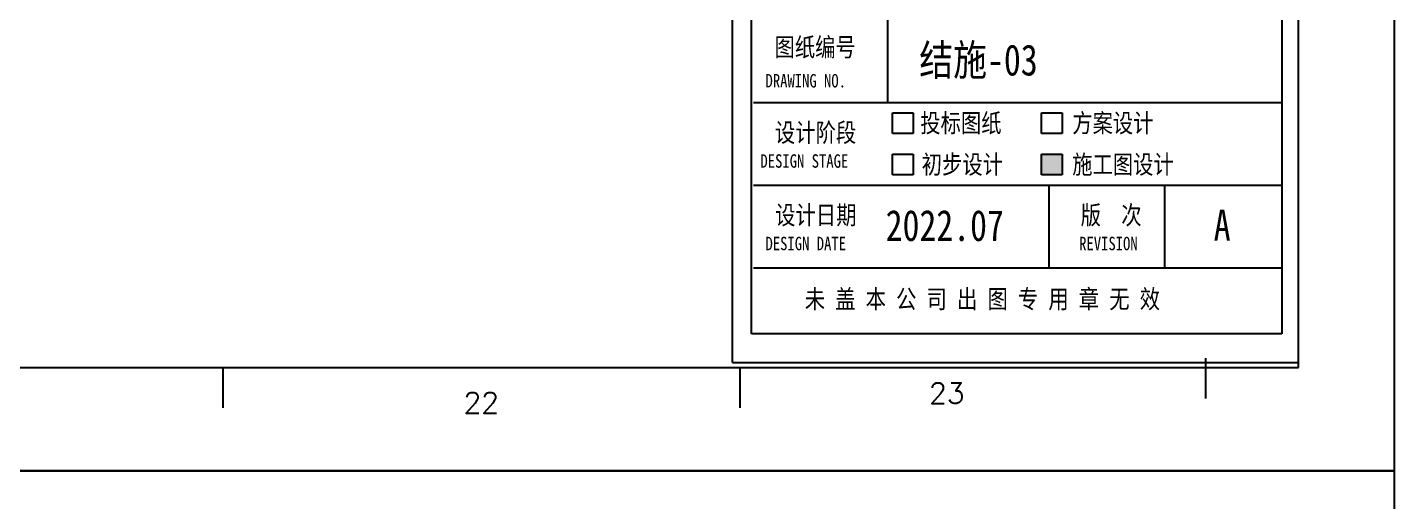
# Model space of a CAD drawing. Header units: inches. Extents: x 18712 to 314639, y 0 to 420500.
# Drawn here: x 124394 to 137612, y 167902 to 172489 of the extents above; entities that cross this region are included whole.
import ezdxf
from ezdxf.enums import TextEntityAlignment as Align

# ---------------------------------------------------------------- set-up
doc = ezdxf.new("R2010")
doc.units = ezdxf.units.IN
doc.header["$LTSCALE"] = 1000
doc.header["$MEASUREMENT"] = 0
doc.layers.get('0').update_dxf_attribs({"true_color": 0xffffff})
for name, color, linetype, true_color in [('TK', 7, 'Continuous', 0xffffff), ('TK-TEXT', 4, 'Continuous', 0x00ffff), ('ZG-图号', 2, 'Continuous', 0xffff00), ('ZG-图名', 1, 'Continuous', 0xff0000), ('ZG-图框层', 4, 'Continuous', 0x00ffff)]:
    doc.layers.add(name, color=color, linetype=linetype, true_color=true_color)
doc.styles.add('-宋体', font='simsun.ttc', dxfattribs={"height": 0.2, "bigfont": 'gbcbig.shx'})
doc.styles.add('ISOCP', font='txt.shx', dxfattribs={"height": 0.2, "bigfont": 'gbcbig.shx'})

# ---------------------------------------------------------------- blocks, each defined once
blk = doc.blocks.new('A$C6f5e09ec')
blk.add_hatch(color=256).paths.add_polyline_path([(2986, -80041), (2986, -80241), (3186, -80241), (3186, -80041)], flags=0)
at = {"color": 7, "lineweight": -3, "true_color": 0xffffff}
for p, q in [((183, -81775), (183, -64560)), ((5310, -64560), (5310, -81775)), ((1498, -77937), (1498, -79537)), ((3186, -79637), (3186, -79837)), ((3057, -80337), (3057, -81137))]:
    blk.add_line(p, q, dxfattribs=at)
at = {"layer": 'TK', "lineweight": -3}
for p, q in [((0, -82054), (0, 0)), ((5471, -82100), (5471, 0)), ((5471, -82054), (5471, 0)), ((203, -79537), (5310, -79537)), ((403, -79537), (5310, -79537)), ((403, -79537), (5310, -79537)), ((403, -79537), (5310, -79537)), ((403, -79537), (5310, -79537)), ((1546, -79637), (1746, -79637)), ((1546, -79837), (1546, -79637)), ((1746, -79637), (1746, -79837)), ((2986, -79637), (3186, -79637)), ((2986, -79837), (2986, -79637)), ((1746, -79837), (1546, -79837)), ((3186, -79837), (2986, -79837)), ((1546, -80037), (1746, -80037)), ((1546, -80237), (1546, -80037)), ((1746, -80037), (1746, -80237)), ((2986, -80037), (3186, -80037)), ((2986, -80237), (2986, -80037)), ((3186, -80037), (3186, -80237)), ((203, -80337), (5310, -80337)), ((403, -80337), (5310, -80337)), ((1746, -80237), (1546, -80237)), ((3186, -80237), (2986, -80237)), ((4176, -80337), (4176, -81137)), ((203, -81137), (5310, -81137)), ((403, -81137), (4403, -81137)), ((5310, -81775), (183, -81775)), ((0, -82054), (5471, -82054)), ((4571, -82009), (4571, -82400)), ((-109929, -82100), (5471, -82100)), ((-4929, -82100), (-4929, -82491)), ((71, -82100), (71, -82491))]:
    blk.add_line(p, q, dxfattribs=at)
at = {"layer": 'ZG-图框层', "lineweight": -3}
for p, q in [((5471, -82100), (5471, 0)), ((-109929, -82100), (5471, -82100))]:
    blk.add_line(p, q, dxfattribs=at)
at = {"layer": 'TK', "color": 7, "true_color": 0xffffff, "style": '-宋体', "width": 0.8}
for s, height, p in [('图纸编号', 180, (405, -79093)), ('DRAWING NO.', 130, (318, -79393)), ('设计阶段', 180, (409, -79919)), ('DESIGN STAGE', 130, (269, -80169)), ('设计日期', 180, (412, -80717)), ('版  次', 180, (3365, -80717)), ('DESIGN DATE', 130.03, (318, -80967)), ('REVISION', 130, (3350, -80967))]:
    blk.add_text(s, height=height, dxfattribs=at).set_placement(p)
at = {"layer": 'TK', "style": '-宋体', "width": 0.8}
for s, p in [('投标图纸', (2207, -79737)), ('方案设计  ', (3774, -79737)), ('初步设计', (2221, -80137)), ('施工图设计', (3774, -80137))]:
    blk.add_text(s, height=180, dxfattribs=at).set_placement(p, align=Align.MIDDLE_CENTER)
blk.add_text('未 盖 本 公 司 出 图 专 用 章 无 效', height=180, dxfattribs=at).set_placement((4132, -81439), align=Align.MIDDLE_RIGHT)
at = {"layer": 'TK', "style": 'ISOCP'}
for s, p in [('22', (-2429, -82441)), ('23', (2071, -82350))]:
    blk.add_text(s, height=200, dxfattribs=at).set_placement(p, align=Align.MIDDLE_CENTER)
at = {"layer": 'TK-TEXT', "style": '-宋体', "width": 0.8}
for tag, p, height in [('若羌县文化体育广播电视和旅游局', (1803, -65292), 189), ('巴州米兰长城国家文化公园建设项目', (1723, -66433), 189), ('结构', (1854, -78522), 300), ('1:100', (4296, -78522), 300), ('2022.07', (1480, -80877), 300), ('A', (4651, -80873), 300)]:
    blk.add_attdef(tag, p, '', height=height, dxfattribs=at)
blk.add_attdef('QFAHJJ-2022-012', text='', height=300, dxfattribs=at).set_placement((3357, -67621), align=Align.CENTER)
at = {"layer": 'ZG-图号', "style": '-宋体', "width": 0.8}
blk.add_attdef('结施-03', (1805, -79277), '', height=300, dxfattribs=at)
at = {"layer": 'ZG-图名', "style": '-宋体', "width": 0.8}
blk.add_attdef('框架柱平面布置图', (1991, -69635), '', height=300, dxfattribs=at)

msp = doc.modelspace()

# ---------------------------------------------------------------- linework, layer by layer
at = {"layer": 'TK', "lineweight": -3}
for points in [[(18712.2, 252300), (18712.2, 168200), (137612.2, 168200), (137612.2, 252300)], [(18712.2, 168200), (18712.2, 84100), (137612.2, 84100), (137612.2, 168200)]]:
    msp.add_lwpolyline(points, close=True, dxfattribs=at)
at = {"layer": 'ZG-图框层', "lineweight": -3}
for points in [[(18712.2, 168200), (137612.2, 168200), (137612.2, 252300), (18712.2, 252300)], [(18712.2, 84100), (137612.2, 84100), (137612.2, 168200), (18712.2, 168200)]]:
    msp.add_lwpolyline(points, close=True, dxfattribs=at)

# ---------------------------------------------------------------- block references
ref = msp.add_blockref('A$C6f5e09ec', (131212.2, 251300))
ref.add_attrib('2022.07', '2022.07', (132691.8, 170422.6), dxfattribs={"layer": 'TK-TEXT', "height": 300, "style": '-宋体', "width": 0.8})
ref.add_attrib('A', 'A', (135863, 170426.8), dxfattribs={"layer": 'TK-TEXT', "height": 300, "style": '-宋体', "width": 0.8})
ref.add_attrib('结施-03', '结施-03', (133016.9, 172022.8), dxfattribs={"layer": 'ZG-图号', "height": 300, "style": '-宋体', "width": 0.8})

doc.saveas('drawing.dxf')
